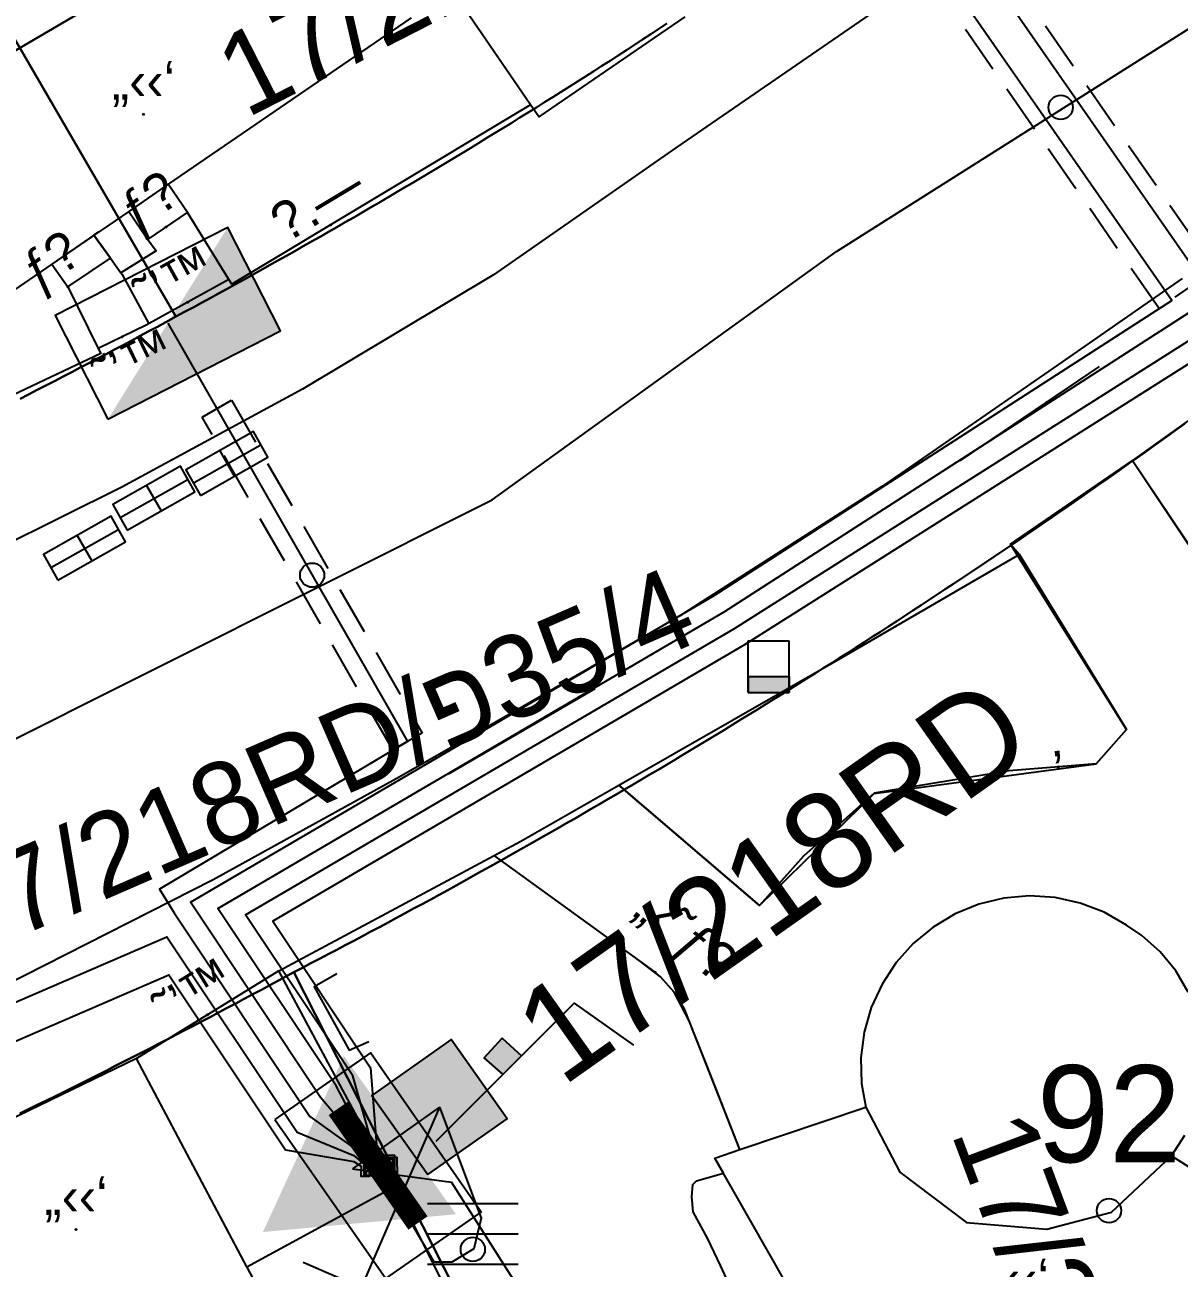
# Model space of a CAD drawing. Header units: metres. Extents: x 218299 to 220222, y 572714 to 574340.
# Drawn here: x 218919.45 to 218943.26, y 573482.52 to 573508.18 of the extents above; entities that cross this region are included whole.
import ezdxf
from ezdxf.enums import TextEntityAlignment as Align

# ---------------------------------------------------------------- set-up
doc = ezdxf.new("R2010")
doc.units = ezdxf.units.M
doc.header["$MEASUREMENT"] = 0
doc.linetypes.add('DASH15', pattern=[1.5, 1, -0.5])
for name, color, linetype in [('1602', 44, 'Continuous'), ('1603', 44, 'Continuous'), ('6011', 10, 'Continuous'), ('6091', 102, 'CABLEUNDEXIST03'), ('6151', 102, 'CABLEUNDEXIST03'), ('6201', 7, 'Continuous'), ('6241', 7, 'Continuous'), ('6261', 7, 'Continuous'), ('6370', 7, 'Continuous'), ('6512', 7, 'Continuous'), ('6522', 1, 'Continuous'), ('65231', 1, 'Continuous'), ('6561', 7, 'Continuous'), ('6701', 7, 'DASH15'), ('68154', 7, 'Continuous'), ('6911', 3, 'Continuous'), ('6916', 7, 'Continuous'), ('A_POINTS', 2, 'Continuous'), ('M2200', 253, 'Continuous'), ('M2207', 253, 'Continuous'), ('M2220', 253, 'Continuous'), ('M2401', 7, 'Continuous'), ('M2404', 7, 'Continuous'), ('M2408', 253, 'Continuous'), ('M2412', 253, 'Continuous'), ('M2420', 253, 'Continuous'), ('M2601', 253, 'Continuous'), ('M2602', 253, 'Continuous'), ('M2605', 253, 'Continuous'), ('M2612', 253, 'Continuous'), ('M4903', 253, 'Continuous'), ('M5235', 253, 'Continuous')]:
    doc.layers.add(name, color=color, linetype=linetype)
doc.styles.add('HEBTXT', font='HEBTXT')
doc.styles.add('MAVAT_HEBTXT', font='HEBTXT')
doc.linetypes.add('CABLEUNDEXIST03', pattern='A,3.5,[222,elecad.shx,S=0.01,R=0,X=0,Y=0],1.5', length=5)

# ---------------------------------------------------------------- blocks, each defined once
blk = doc.blocks.new('6261')
blk.add_lwpolyline([(-2, -1.2), (2, -1.2), (2, 1.2), (-2, 1.2)], close=True)
at = {"color": 0}
blk.add_solid([(2, 1.2), (-2, -1.2), (2, -1.2)], dxfattribs=at)
at = {"color": 0, "style": 'HEBTXT'}
blk.add_attdef('PIL_NAME', (2.689, 2.418), '', height=1.7, dxfattribs=at)
at = {"style": 'HEBTXT'}
blk.add_attdef('CAMUT_MONIM', (2.489, 0.218), '', height=1.7, dxfattribs=at)
at = {"color": 0, "style": 'HEBTXT', "flags": 1}
for tag, p in [('TYPE', (2.585, -1.773)), ('MAP_TYPE', (2.689, -3.782))]:
    blk.add_attdef(tag, p, '', height=1.7, dxfattribs=at)
blk = doc.blocks.new('6911')
at = {"layer": 'A_POINTS'}
blk.add_circle((0, 0), 0.25, dxfattribs=at)
at = {"color": 0, "style": 'HEBTXT', "flags": 1}
blk.add_attdef('CODE', (-2.918, 6.399), '', height=1.7, dxfattribs=at)
at = {"color": 0, "style": 'HEBTXT'}
for tag, p in [('PATH', (0.169, 4.708)), ('HTCH', (0.169, 2.708))]:
    blk.add_attdef(tag, text='', height=1.7, dxfattribs=at).set_placement(p, align=Align.MIDDLE_CENTER)
blk = doc.blocks.new('68154')
at = {"color": 0}
for p, q in [((0.9375, 0.9375), (-0.9375, 0.9375)), ((0.9375, 0.3125), (-0.9375, 0.3125)), ((0.9375, -0.3125), (-0.9375, -0.3125)), ((0.9375, -0.9375), (-0.9375, -0.9375))]:
    blk.add_line(p, q, dxfattribs=at)
at = {"layer": 'A_POINTS'}
blk.add_circle((0, 0), 0.25, dxfattribs=at)
blk = doc.blocks.new('6522')
at = {"color": 0}
for points in [[(0.707, 0.707), (3.55, 3.55), (4.778, 2.689)], [(2.084, 2.082), (1.693, 2.422), (2.067, 2.83), (2.465, 2.465)]]:
    blk.add_lwpolyline(points, dxfattribs=at)
blk.add_solid([(2.083, 2.083), (1.693, 2.422), (2.465, 2.465), (2.067, 2.83)], dxfattribs=at)
at = {"color": 0, "style": 'HEBTXT'}
blk.add_attdef('PLACE', (4.757, 3.899), '', height=1.7, dxfattribs=at)
blk = doc.blocks.new('6201')
at = {"color": 0}
blk.add_solid([(-2, 1), (2, 1), (0, 4.464)], dxfattribs=at)
at = {"color": 0, "style": 'HEBTXT'}
for tag, p, height in [('TRN_NAME', (2.777, 4.893), 3), ('POWER', (2.777, 1.493), 2)]:
    blk.add_attdef(tag, p, '', height=height, dxfattribs=at)
blk = doc.blocks.new('6370')
at = {"color": 0}
blk.add_lwpolyline([(-1, -1), (1, -1), (1, 1), (-1, 1)], close=True, dxfattribs=at)
for points in [[(-0.991, 1.013), (1.003, 1.013), (-0.991, -1.013)], [(-0.991, -1.013), (1.003, -1.013), (1.003, 1.013)]]:
    blk.add_solid(points, dxfattribs=at)
at = {"color": 0, "style": 'HEBTXT'}
blk.add_attdef('POLE_NUM', (2.033, 2.706), '', height=2, dxfattribs=at)
at = {"color": 0, "style": 'HEBTXT', "flags": 1}
blk.add_attdef('MAP_TYPE', (2.063, -0.224), '', height=2, dxfattribs=at)
blk = doc.blocks.new('6561')
at = {"color": 0}
blk.add_line((0, 0), (-1.62, -3.72), dxfattribs=at)
at = {"color": 0, "flags": 128}
for points in [[(-2.812, -3.202), (-0.519, -4.199)], [(-2.718, -4.061), (-1.185, -4.727)], [(-2.624, -4.919), (-1.851, -5.255)]]:
    blk.add_lwpolyline(points, dxfattribs=at)
at = {"color": 0, "style": 'HEBTXT'}
for tag, p in [('TYPE', (1.691, -1.644)), ('DESC', (1.691, -4.209))]:
    blk.add_attdef(tag, p, '', height=1.5, dxfattribs=at)
blk = doc.blocks.new('6241')
at = {"color": 0}
blk.add_lwpolyline([(-2, -1.2), (2, -1.2), (2, 1.2), (-2, 1.2)], close=True, dxfattribs=at)
blk.add_lwpolyline([(-2, -1.2), (2, -1.2), (2, 1.2), (-2, 1.2)], close=True, dxfattribs=at)
at = {"color": 0, "const_width": 0.48}
blk.add_lwpolyline([(-1.44, 0), (1.44, 0)], dxfattribs=at)
blk.add_lwpolyline([(-1.44, 0), (1.44, 0)], dxfattribs=at)
at = {"color": 0, "style": 'HEBTXT'}
blk.add_attdef('PIL_NAME', (2.42, 1.776), '', height=1.7, dxfattribs=at)
at = {"color": 0, "style": 'HEBTXT', "flags": 1}
for tag, p in [('TYPE', (2.43, -0.61)), ('MAP_TYPE', (2.423, -2.677))]:
    blk.add_attdef(tag, p, '', height=1.7, dxfattribs=at)
blk = doc.blocks.new('6916')
at = {"layer": 'A_POINTS'}
blk.add_circle((0, 0), 0.25, dxfattribs=at)
at = {"color": 0, "style": 'HEBTXT'}
for tag, p in [('HTCH', (0.006, 3.527)), ('PIPE', (0.049, 1.33))]:
    blk.add_attdef(tag, text='', height=1.7, dxfattribs=at).set_placement(p, align=Align.MIDDLE_CENTER)
blk = doc.blocks.new('1603')
at = {"layer": 'A_POINTS'}
blk.add_circle((0, 0), 0.25, dxfattribs=at)
at = {"color": 0, "style": 'HEBTXT'}
blk.add_attdef('PARCEL_NUM', text='', height=2, dxfattribs=at).set_placement((0, 1), align=Align.CENTER)
at = {"color": 0, "style": 'HEBTXT', "flags": 1}
blk.add_attdef('LOT_NUM', text='', height=2, dxfattribs=at).set_placement((0, -2.5), align=Align.CENTER)
blk = doc.blocks.new('M2408')
blk.add_circle((0, 0), 0.025)
at = {"style": 'MAVAT_HEBTXT'}
blk.add_attdef('NAME', text='', height=0.8, dxfattribs=at).set_placement((0, 1.592), align=Align.MIDDLE)
blk = doc.blocks.new('M2601')
blk.add_circle((0, 0), 0.025)
at = {"style": 'MAVAT_HEBTXT'}
blk.add_attdef('NAME', text='', height=0.8, dxfattribs=at).set_placement((0, 1.592), align=Align.MIDDLE)
blk = doc.blocks.new('M2605')
blk.add_circle((0, 0), 0.025)
at = {"style": 'MAVAT_HEBTXT'}
blk.add_attdef('NAME', text='', height=0.8, dxfattribs=at).set_placement((0, 1.592), align=Align.MIDDLE)
blk = doc.blocks.new('M2612')
blk.add_circle((0, 0), 0.025)
at = {"style": 'MAVAT_HEBTXT'}
blk.add_attdef('NAME', text='', height=0.8, dxfattribs=at).set_placement((0, 1.592), align=Align.MIDDLE)
blk = doc.blocks.new('M2207')
blk.add_circle((0, 0), 0.025)
at = {"style": 'MAVAT_HEBTXT'}
blk.add_attdef('NAME', text='', height=0.8, dxfattribs=at).set_placement((0, 1.592), align=Align.MIDDLE)
blk = doc.blocks.new('M2412')
blk.add_circle((0, 0), 0.025)
at = {"style": 'MAVAT_HEBTXT'}
blk.add_attdef('NAME', text='', height=0.8, dxfattribs=at).set_placement((0, 1.592), align=Align.MIDDLE)
blk = doc.blocks.new('M4903')
blk.add_lwpolyline([(-1.602, -0.586), (1.602, -0.586), (1.602, 0.625), (-1.602, 0.625)], close=True)
for points in [[(0, 0.625), (0, -0.586)], [(-1.57, 0), (1.57, 0)]]:
    blk.add_lwpolyline(points)
at = {"style": 'MAVAT_HEBTXT', "flags": 1}
for tag, p in [('MARK', (0, 1.875)), ('IL', (0, -6.973))]:
    blk.add_attdef(tag, text='', height=0.8, dxfattribs=at).set_placement(p, align=Align.MIDDLE)
at = {"style": 'MAVAT_HEBTXT'}
for tag, p in [('HEIGHT', (0, -1.837)), ('NAME', (0, -4.405))]:
    blk.add_attdef(tag, text='', height=0.8, dxfattribs=at).set_placement(p, align=Align.MIDDLE)
blk = doc.blocks.new('*U89')
at = {"linetype": 'Continuous'}
for p, q in [((-0.845, 0), (-0.845, -0.663)), ((0.845, 0), (0.845, -0.663))]:
    blk.add_line(p, q, dxfattribs=at)
blk.add_solid([(-0.845, 0), (-0.845, -0.663), (0.845, -0.663)], dxfattribs=at)
at = {"linetype": 'Continuous', "extrusion": (0, 0, -1)}
blk.add_solid([(0.845, 0), (-0.845, 0), (-0.845, -0.663)], dxfattribs=at)
blk = doc.blocks.new('M5235')
for points in [[(-0.845, 1.471), (0.845, 1.471)], [(-0.845, -0.663), (-0.845, 1.471)], [(0.845, -0.663), (0.845, 1.471)], [(-0.845, 0), (0.845, 0)], [(-0.845, -0.663), (0.845, -0.663)]]:
    blk.add_lwpolyline(points)
at = {"linetype": 'Continuous'}
blk.add_blockref('*U89', (0, 0), dxfattribs=at)
at = {"style": 'MAVAT_HEBTXT', "flags": 1}
for tag, p in [('MARK', (0, 2.721)), ('HEIGHT', (0, -1.915)), ('NAME', (0, -4.483))]:
    blk.add_attdef(tag, text='', height=0.8, dxfattribs=at).set_placement(p, align=Align.MIDDLE)
blk = doc.blocks.new('111')
at = {"layer": 'M2200'}
blk.add_polyline3d([(218921.503, 573508.973, 575.88), (218916.896, 573506.27, 575.88), (218916.896, 573506.27, 575.88), (218917.118, 573505.891, 575.88), (218917.118, 573505.891, 575.88), (218915.269, 573504.807, 575.88), (218915.269, 573504.807, 575.88), (218915.001, 573505.263, 575.88), (218915.001, 573505.263, 575.88), (218913.06, 573504.124, 575.88), (218913.06, 573504.124, 575.88), (218909.887, 573509.535, 577.8)], dxfattribs=at)
at = {"layer": 'M2207'}
for points in [[(218933.068, 573508.347, 574.5), (218930.057, 573506.283, 574.5), (218929.887, 573506.531, 574.556), (218927.873, 573509.469, 575.22)], [(218927.42, 573508.325, 575.94), (218922.41, 573504.89, 575.82), (218921.595, 573504.331, 575.8), (218921.595, 573504.331, 575.8), (218921.595, 573504.331, 575.8), (218921.034, 573503.947, 575.787), (218920.969, 573503.902, 575.785), (218920.877, 573503.839, 575.783), (218920.838, 573503.812, 575.782), (218920.011, 573503.245, 575.762), (218917.391, 573501.449, 575.7), (218917.137, 573501.82, 575.7), (218915.438, 573500.655, 575.7), (218913.06, 573504.124, 575.7), (218915.001, 573505.263, 575.7), (218915.269, 573504.807, 575.7), (218917.118, 573505.891, 575.7), (218916.896, 573506.27, 575.7), (218921.503, 573508.973, 575.7)]]:
    blk.add_polyline3d(points, dxfattribs=at)
for points in [[(218921.754, 573486.846, 574.98), (218916.854, 573484.477, 574.98), (218917.006, 573484.162, 574.99), (218919.145, 573479.737, 575.13), (218920.842, 573480.47, 575.13), (218920.694, 573480.811, 575.13), (218922.905, 573481.767, 575.13), (218923.055, 573481.42, 575.13), (218924.339, 573481.975, 575.13), (218924.039, 573482.542, 575.113), (218924.033, 573482.552, 575.112), (218921.754, 573486.846, 574.98)], [(218945.979, 573483.02, 574.86), (218943.831, 573480.956, 574.62), (218940.724, 573479.985, 574.62), (218937.59, 573480.432, 574.62), (218935.148, 573482.236, 574.62), (218933.687, 573484.794, 574.62), (218934.204, 573484.968, 574.62), (218936.8, 573485.842, 574.62), (218936.8, 573485.842, 574.62), (218937.503, 573484.502, 574.62), (218938.882, 573483.464, 574.62), (218940.537, 573483.33, 574.62), (218941.867, 573483.68, 574.62), (218943.105, 573484.842, 574.62), (218943.105, 573484.842, 574.62), (218945.979, 573483.02, 574.86), (218945.979, 573483.02, 574.86)]]:
    blk.add_polyline3d(points, close=True, dxfattribs=at)
at = {"layer": 'M2220', "lineweight": -3}
blk.add_lwpolyline([(218934.149, 573481.834), (218933.801, 573482.575), (218933.543, 573483.13), (218933.238, 573483.688), (218933.209, 573483.993), (218933.236, 573484.252), (218933.311, 573484.327), (218933.865, 573484.481), (218933.687, 573484.794), (218934.204, 573484.968), (218933.629, 573486.427), (218933.157, 573487.629), (218932.85, 573488.219), (218932.569, 573488.534), (218932.129, 573488.872), (218929.134, 573491.036), (218929.688, 573491.334), (218931.705, 573492.488), (218934.609, 573490.008), (218936.973, 573492.321), (218941.557, 573492.928), (218942.176, 573493.639), (218939.786, 573497.463), (218942.306, 573499.193), (218953.103, 573483.12)], dxfattribs=at)
at = {"layer": 'M2401'}
for points in [[(218976.885, 573554.579, 574.774), (218974.813, 573550.541, 574.534), (218971.847, 573545.473, 574.174), (218968.485, 573540.388, 573.694), (218964.916, 573535.785, 573.454), (218960.763, 573530.509, 573.214), (218958.568, 573527.946, 573.094), (218956.088, 573525.141, 572.97), (218953.465, 573522.469, 572.854), (218948.711, 573518.143, 572.614), (218941.755, 573512.186, 572.014), (218937.423, 573508.771, 571.887), (218932.879, 573505.643, 571.894), (218929.118, 573503.02, 572.015), (218925.182, 573500.663, 572.014), (218921.455, 573498.64, 571.896), (218917.656, 573496.752, 571.894), (218913.783, 573494.992, 571.892), (218909.922, 573493.212, 572.014), (218905.807, 573491.54, 572.132), (218901.607, 573490.089, 572.134)], [(218943.33, 573502.944, 572.252), (218940.758, 573501.158, 572.254), (218937.143, 573498.663, 572.254), (218932.977, 573495.994, 572.254), (218929.575, 573494.022, 572.254), (218927.116, 573492.621, 572.254), (218923.337, 573490.538, 572.134), (218918.995, 573488.326, 572.134), (218917.151, 573487.548, 572.134), (218916.638, 573488.417, 572.134), (218916.007, 573488.814, 572.134), (218915.194, 573488.461, 572.134), (218914.414, 573487.562, 572.134), (218914.881, 573486.552, 572.134), (218910.56, 573484.728, 572.254), (218905.814, 573482.818, 572.374), (218903.375, 573481.917, 572.374)]]:
    blk.add_polyline3d(points, dxfattribs=at)
at = {"layer": 'M2404'}
for points in [[(218976.885, 573554.579, 574.774), (218974.813, 573550.541, 574.534), (218971.847, 573545.473, 574.174), (218968.485, 573540.388, 573.694), (218964.916, 573535.785, 573.454), (218960.763, 573530.509, 573.214), (218958.568, 573527.946, 573.094), (218956.088, 573525.141, 572.97), (218953.465, 573522.469, 572.854), (218948.711, 573518.143, 572.614), (218941.755, 573512.186, 572.014), (218937.423, 573508.771, 571.887), (218932.879, 573505.643, 571.894), (218929.118, 573503.02, 572.015), (218925.182, 573500.663, 572.014), (218921.455, 573498.64, 571.896), (218917.656, 573496.752, 571.894), (218913.783, 573494.992, 571.892), (218909.922, 573493.212, 572.014), (218905.807, 573491.54, 572.132), (218901.607, 573490.089, 572.134)], [(218943.33, 573502.944, 572.252), (218940.758, 573501.158, 572.254), (218937.143, 573498.663, 572.254), (218932.977, 573495.994, 572.254), (218929.575, 573494.022, 572.254), (218927.116, 573492.621, 572.254), (218923.337, 573490.538, 572.134), (218918.995, 573488.326, 572.134), (218917.151, 573487.548, 572.134), (218916.638, 573488.417, 572.134), (218916.007, 573488.814, 572.134), (218915.194, 573488.461, 572.134), (218914.414, 573487.562, 572.134), (218914.881, 573486.552, 572.134), (218910.56, 573484.728, 572.254), (218905.814, 573482.818, 572.374), (218903.375, 573481.917, 572.374)]]:
    blk.add_polyline3d(points, dxfattribs=at)
at = {"layer": 'M2408'}
for points in [[(218947.751, 573503.084, 572.385), (218942.306, 573499.193, 572.385), (218945.769, 573493.993, 572.205), (218951.455, 573485.659, 572.205)], [(218942.306, 573499.193, 572.384), (218939.786, 573497.463, 572.325), (218939.963, 573497.26, 572.325)], [(218924.695, 573488.658, 572.205), (218929.134, 573491.036, 572.205), (218929.688, 573491.334, 572.205), (218931.705, 573492.488, 572.259), (218936.322, 573495.131, 572.385), (218938.945, 573496.657, 572.385)], [(218934.609, 573490.008, 572.205), (218931.705, 573492.488, 572.259)], [(218934.204, 573484.968, 572.205), (218933.067, 573487.857, 572.205), (218932.85, 573488.219, 572.205), (218932.569, 573488.534, 572.205), (218932.374, 573488.695, 572.205), (218929.134, 573491.036, 572.205)], [(218943.105, 573484.842, 572.145), (218943.38, 573485.27, 572.13)], [(218943.45, 573488.216, 572.186), (218943.196, 573488.656, 572.217), (218942.876, 573489.051, 572.253), (218942.498, 573489.39, 572.293), (218942.182, 573489.604, 572.325), (218941.721, 573489.866, 572.325), (218941.226, 573490.056, 572.325), (218940.708, 573490.169, 572.325), (218940.179, 573490.203, 572.325), (218939.65, 573490.157, 572.325), (218939.135, 573490.033, 572.325), (218938.644, 573489.832, 572.325), (218938.189, 573489.56, 572.325), (218937.78, 573489.223, 572.325), (218937.426, 573488.828, 572.325), (218937.136, 573488.384, 572.325), (218936.915, 573487.902, 572.325), (218936.77, 573487.392, 572.325), (218936.702, 573486.866, 572.325), (218936.715, 573486.336, 572.325), (218936.8, 573485.842, 572.325)]]:
    blk.add_polyline3d(points, dxfattribs=at)
at = {"layer": 'M2412'}
for points in [[(218922.41, 573504.89, 573.015), (218921.595, 573504.331, 573.015), (218921.993, 573503.75, 572.115), (218921.993, 573503.75, 572.115), (218921.993, 573503.75, 572.115), (218922.808, 573504.309, 572.115), (218922.808, 573504.309, 572.115), (218922.41, 573504.89, 573.015), (218922.41, 573504.89, 573.015)], [(218920.877, 573503.839, 572.835), (218920.011, 573503.245, 572.835), (218920.011, 573503.245, 572.835), (218920.336, 573502.771, 572.205), (218920.336, 573502.771, 572.205), (218921.217, 573503.366, 572.205)]]:
    blk.add_polyline3d(points, close=True, dxfattribs=at)
at = {"layer": 'M2420', "linetype": 'Continuous', "lineweight": -3}
blk.add_lwpolyline([(218784.91, 573498.19), (218799.09, 573491.38), (218833, 573481.62), (218860.8, 573479.62), (218884.2, 573481.19), (218908, 573487.81), (218929.09, 573498.38), (218936.2, 573503.5), (218951.5, 573513.19), (218966.91, 573529), (218976.7, 573544.88), (218985.627, 573563.641), (218988, 573565.81), (218995.09, 573587.88), (218998.81, 573618.93), (218992.8, 573643.88), (218991.2, 573657.81), (218964.91, 573706.38)], dxfattribs=at)
at = {"layer": 'M2601'}
for points in [[(218938.751, 573499.18, 573.255), (218941.622, 573501.129, 573.255)], [(218938.945, 573496.657, 572.955), (218938.945, 573496.657, 572.955), (218939.929, 573497.227, 572.955), (218939.963, 573497.26, 572.955), (218939.963, 573497.26, 572.955), (218942.176, 573493.639, 572.955), (218941.557, 573492.928, 572.955), (218939.759, 573492.783, 572.955), (218936.973, 573492.322, 572.88), (218935.514, 573491.023, 572.805), (218934.609, 573490.008, 572.805), (218934.609, 573490.008, 572.805)], [(218931.211, 573494.477, 573.405), (218928.187, 573492.715, 573.405)], [(218927.078, 573484.206, 574.005), (218924.695, 573488.658, 574.305), (218924.695, 573488.658, 574.305)]]:
    blk.add_polyline3d(points, dxfattribs=at)
at = {"layer": 'M2602'}
for points in [[(218921.595, 573504.331, 573.195), (218921.993, 573503.75, 573.105), (218922.159, 573503.514, 573.105), (218921.434, 573503.064, 573.15)], [(218920.877, 573503.839, 573.15), (218921.217, 573503.366, 573.15), (218921.434, 573503.064, 573.15), (218921.444, 573503.049, 573.15), (218921.457, 573503.027, 573.15), (218922.012, 573502.014, 573.15)], [(218925.888, 573488.594, 573.855), (218925.42, 573488.331, 573.855), (218926.142, 573487.019, 573.855), (218926.546, 573487.201, 573.855)]]:
    blk.add_polyline3d(points, dxfattribs=at)
at = {"layer": 'M2605'}
for points in [[(218929.887, 573506.531, 572.97), (218923.723, 573502.829, 572.97), (218923.723, 573502.829, 572.97), (218923.662, 573502.927, 572.97), (218922.808, 573504.309, 572.97), (218922.41, 573504.89, 572.97)], [(218920.011, 573503.245, 572.97), (218920.336, 573502.771, 572.97), (218920.966, 573501.501, 572.97), (218921.017, 573501.398, 572.97), (218914.435, 573498.279, 572.97)], [(218924.033, 573482.552, 572.88), (218927.078, 573484.206, 572.88), (218927.078, 573484.206, 572.88), (218927.122, 573484.118, 572.88), (218927.166, 573484.029, 572.88), (218929.362, 573479.632, 572.88), (218932.764, 573472.724, 572.73), (218936.311, 573466.268, 572.58), (218936.311, 573466.268, 572.58), (218931.583, 573463.928, 572.483), (218928.97, 573462.634, 572.43)]]:
    blk.add_polyline3d(points, dxfattribs=at)
at = {"layer": 'M2612'}
for points in [[(218923.662, 573502.927, 573.51), (218921.956, 573501.983, 573.51)], [(218921.956, 573501.983, 573.51), (218920.966, 573501.501, 573.51)], [(218924.695, 573488.658, 574.455), (218924.695, 573488.658, 574.455), (218921.754, 573486.846, 574.455)]]:
    blk.add_polyline3d(points, dxfattribs=at)
at = {"layer": 'M2207'}
ref = blk.add_blockref('M2207', (218921.9, 573506.335), dxfattribs=dict(at, xscale=0.5, yscale=0.5, zscale=0.5))
ref.add_attrib('NAME', '„‹‹‘', dxfattribs={"layer": '0', "height": 0.8, "style": 'MAVAT_HEBTXT'}).set_placement((218921.9, 573506.96), align=Align.MIDDLE)
ref = blk.add_blockref('M2207', (218920.508, 573483.319), dxfattribs=dict(at, xscale=0.5, yscale=0.5, zscale=0.5))
ref.add_attrib('NAME', '„‹‹‘', dxfattribs={"layer": '0', "height": 0.8, "style": 'MAVAT_HEBTXT'}).set_placement((218920.508, 573483.944), align=Align.MIDDLE)
ref = blk.add_blockref('M2207', (218939.927, 573481.618), dxfattribs=dict(at, xscale=0.5, yscale=0.5, zscale=0.5))
ref.add_attrib('NAME', '„‹‹‘', dxfattribs={"layer": '0', "height": 0.8, "style": 'MAVAT_HEBTXT'}).set_placement((218939.927, 573482.243), align=Align.MIDDLE)
at = {"layer": 'M2408'}
ref = blk.add_blockref('M2408', (218932.452, 573488.63), dxfattribs=dict(at, xscale=0.5, yscale=0.5, zscale=0.5))
ref.add_attrib('NAME', '„‹˜ƒ\x8e', dxfattribs={"layer": '0', "height": 0.8, "rotation": 320.4256, "style": 'MAVAT_HEBTXT'}).set_placement((218933.026, 573489.324), align=Align.MIDDLE)
at = {"layer": 'M2412'}
ref = blk.add_blockref('M2412', (218922.369, 573504.008), dxfattribs=dict(at, xscale=0.5, yscale=0.5, zscale=0.5))
ref.add_attrib('NAME', 'ƒ\x8e', dxfattribs={"layer": '0', "height": 0.8, "rotation": 34.4327, "style": 'MAVAT_HEBTXT'}).set_placement((218922.058, 573504.462), align=Align.MIDDLE)
ref = blk.add_blockref('M2412', (218920.343, 573502.776), dxfattribs=dict(at, xscale=0.5, yscale=0.5, zscale=0.5))
ref.add_attrib('NAME', 'ƒ\x8e', dxfattribs={"layer": '0', "height": 0.8, "rotation": 34.0136, "style": 'MAVAT_HEBTXT'}).set_placement((218920.035, 573503.232), align=Align.MIDDLE)
at = {"layer": 'M2601'}
ref = blk.add_blockref('M2601', (218940.773, 573492.865), dxfattribs=dict(at, xscale=0.5, yscale=0.5, zscale=0.5))
ref.add_attrib('NAME', '‚', dxfattribs={"layer": '0', "height": 0.8, "rotation": 4.5977, "style": 'MAVAT_HEBTXT'}).set_placement((218940.729, 573493.413), align=Align.MIDDLE)
at = {"layer": 'M2605'}
ref = blk.add_blockref('M2605', (218925.757, 573504.051), dxfattribs=dict(at, xscale=0.5, yscale=0.5, zscale=0.5))
ref.add_attrib('NAME', '\x9a.—', dxfattribs={"layer": '0', "height": 0.8, "rotation": 30.9894, "style": 'MAVAT_HEBTXT'}).set_placement((218925.474, 573504.522), align=Align.MIDDLE)
at = {"layer": 'M2612'}
ref = blk.add_blockref('M2612', (218922.809, 573502.455), dxfattribs=dict(at, xscale=0.5, yscale=0.5, zscale=0.5))
ref.add_attrib('NAME', '˜’™', dxfattribs={"layer": '0', "height": 0.8, "rotation": 28.9743, "style": 'MAVAT_HEBTXT'}).set_placement((218922.542, 573502.936), align=Align.MIDDLE)
ref = blk.add_blockref('M2612', (218921.461, 573501.742), dxfattribs=dict(at, xscale=0.5, yscale=0.5, zscale=0.5))
ref.add_attrib('NAME', '˜’™', dxfattribs={"layer": '0', "height": 0.8, "rotation": 25.9337, "style": 'MAVAT_HEBTXT'}).set_placement((218921.701, 573501.247), align=Align.MIDDLE)
ref = blk.add_blockref('M2612', (218923.225, 573487.752), dxfattribs=dict(at, xscale=0.5, yscale=0.5, zscale=0.5))
ref.add_attrib('NAME', '˜’™', dxfattribs={"layer": '0', "height": 0.8, "rotation": 31.629, "style": 'MAVAT_HEBTXT'}).set_placement((218922.936, 573488.22), align=Align.MIDDLE)
at = {"layer": 'M4903', "xscale": 0.5, "yscale": 0.5, "zscale": 0.5}
for p, rotation in [((218923.626, 573499.12, 571.845), 29.49667335782277), ((218922.118, 573498.405, 571.845), 29.49667335782277), ((218920.689, 573497.373, 571.845), 29.4745665658724)]:
    blk.add_blockref('M4903', p, dxfattribs=dict(at, rotation=rotation))
at = {"layer": 'M5235', "xscale": 0.5, "yscale": 0.5, "zscale": 0.5}
blk.add_blockref('M5235', (218934.799, 573494.731, 572.295), dxfattribs=at)

msp = doc.modelspace()

# ---------------------------------------------------------------- linework, layer by layer
at = {"layer": '1602'}
for points in [[(218932.6993, 573508.2053), (218932.5322, 573508.0954), (218932.3649, 573507.9858), (218932.1975, 573507.8764), (218932.0299, 573507.7673), (218931.8621, 573507.6584), (218931.6942, 573507.5498), (218931.5261, 573507.4414), (218931.3578, 573507.3333), (218931.1894, 573507.2254), (218931.0208, 573507.1178), (218930.8521, 573507.0104), (218930.6832, 573506.9033), (218930.5141, 573506.7965), (218930.3449, 573506.6899), (218930.1755, 573506.5835), (218930.006, 573506.4775), (218929.8363, 573506.3716), (218929.6664, 573506.266), (218929.4964, 573506.1607), (218929.3262, 573506.0557), (218929.1559, 573505.9508), (218928.9854, 573505.8463), (218928.8147, 573505.742), (218928.6439, 573505.6379), (218928.473, 573505.5342), (218928.3018, 573505.4306), (218928.1306, 573505.3274), (218927.9591, 573505.2243), (218927.7876, 573505.1216), (218927.6158, 573505.0191), (218927.4439, 573504.9169), (218927.2719, 573504.8149), (218927.0997, 573504.7132), (218926.9273, 573504.6117), (218926.7548, 573504.5105), (218926.5822, 573504.4095), (218926.4094, 573504.3089), (218926.2364, 573504.2084), (218926.0633, 573504.1083), (218925.89, 573504.0084), (218925.7166, 573503.9087), (218925.543, 573503.8094), (218925.3693, 573503.7102), (218925.1955, 573503.6114), (218925.0215, 573503.5128), (218924.8473, 573503.4144), (218924.673, 573503.3164), (218924.4986, 573503.2186), (218924.324, 573503.121), (218924.1492, 573503.0237), (218923.9743, 573502.9267), (218923.7993, 573502.8299), (218923.6241, 573502.7334), (218923.4488, 573502.6372), (218923.2733, 573502.5412), (218923.0977, 573502.4455), (218922.9219, 573502.3501), (218922.746, 573502.2549), (218922.57, 573502.16), (218919.18, 573508)], [(218919.18, 573508), (218922.57, 573502.16), (218922.3623, 573502.0471), (218922.1865, 573501.9519), (218922.0104, 573501.857), (218921.8343, 573501.7623), (218921.6579, 573501.6679), (218921.4815, 573501.5738), (218921.3049, 573501.4799), (218921.1282, 573501.3863), (218920.9513, 573501.2929), (218920.7743, 573501.1998), (218920.5971, 573501.107), (218920.4198, 573501.0144), (218920.2424, 573500.9222), (218920.0648, 573500.8301), (218919.8871, 573500.7384), (218919.7092, 573500.6469), (218919.5313, 573500.5557), (218919.3531, 573500.4647)], [(218919.3531, 573500.4647), (218919.5313, 573500.5557), (218919.7092, 573500.6469), (218919.8871, 573500.7384), (218920.0648, 573500.8301), (218920.2424, 573500.9222), (218920.4198, 573501.0144), (218920.5971, 573501.107), (218920.7743, 573501.1998), (218920.9513, 573501.2929), (218921.1282, 573501.3863), (218921.3049, 573501.4799), (218921.4815, 573501.5738), (218921.6579, 573501.6679), (218921.8343, 573501.7623), (218922.0104, 573501.857), (218922.1865, 573501.9519), (218922.3623, 573502.0471), (218922.57, 573502.16), (218922.746, 573502.2549), (218922.9219, 573502.3501), (218923.0977, 573502.4455), (218923.2733, 573502.5412), (218923.4488, 573502.6372), (218923.6241, 573502.7334), (218923.7993, 573502.8299), (218923.9743, 573502.9267), (218924.1492, 573503.0237), (218924.324, 573503.121), (218924.4986, 573503.2186), (218924.673, 573503.3164), (218924.8473, 573503.4144), (218925.0215, 573503.5128), (218925.1955, 573503.6114), (218925.3693, 573503.7102), (218925.543, 573503.8094), (218925.7166, 573503.9087), (218925.89, 573504.0084), (218926.0633, 573504.1083), (218926.2364, 573504.2084), (218926.4094, 573504.3089), (218926.5822, 573504.4095), (218926.7548, 573504.5105), (218926.9273, 573504.6117), (218927.0997, 573504.7132), (218927.2719, 573504.8149), (218927.4439, 573504.9169), (218927.6158, 573505.0191), (218927.7876, 573505.1216), (218927.9591, 573505.2243), (218928.1306, 573505.3274), (218928.3018, 573505.4306), (218928.473, 573505.5342), (218928.6439, 573505.6379), (218928.8147, 573505.742), (218928.9854, 573505.8463), (218929.1559, 573505.9508), (218929.3262, 573506.0557), (218929.4964, 573506.1607), (218929.6664, 573506.266), (218929.8363, 573506.3716), (218930.006, 573506.4775), (218930.1755, 573506.5835), (218930.3449, 573506.6899), (218930.5141, 573506.7965), (218930.6832, 573506.9033), (218930.8521, 573507.0104), (218931.0208, 573507.1178), (218931.1894, 573507.2254), (218931.3578, 573507.3333), (218931.5261, 573507.4414), (218931.6942, 573507.5498), (218931.8621, 573507.6584), (218932.0299, 573507.7673), (218932.1975, 573507.8764), (218932.3649, 573507.9858), (218932.5322, 573508.0954), (218932.6993, 573508.2053)], [(218943.3746, 573499.9474), (218943.2125, 573499.8303), (218943.0502, 573499.7135), (218942.8877, 573499.5968), (218942.725, 573499.4804), (218942.5623, 573499.3642), (218942.3993, 573499.2483), (218942.2362, 573499.1325), (218942.0729, 573499.017), (218941.9095, 573498.9017), (218941.7459, 573498.7867), (218941.5822, 573498.6718), (218941.4183, 573498.5572), (218941.2542, 573498.4428), (218941.09, 573498.3287), (218940.9256, 573498.2147), (218940.7611, 573498.101), (218940.5964, 573497.9875), (218940.4316, 573497.8742), (218940.2666, 573497.7612), (218940.1015, 573497.6484), (218939.9362, 573497.5358), (218939.7707, 573497.4234), (218939.6051, 573497.3113), (218939.4393, 573497.1994), (218939.2734, 573497.0877), (218939.1074, 573496.9763), (218938.9411, 573496.865), (218938.7748, 573496.754), (218938.6082, 573496.6433), (218938.4416, 573496.5327), (218938.2747, 573496.4224), (218938.1078, 573496.3123), (218937.9406, 573496.2025), (218937.7734, 573496.0928), (218937.6059, 573495.9834), (218937.4383, 573495.8743), (218937.2706, 573495.7653), (218937.1027, 573495.6566), (218936.9347, 573495.5482), (218936.7665, 573495.4399), (218936.5982, 573495.3319), (218936.4297, 573495.2241), (218936.2611, 573495.1165), (218936.0924, 573495.0092), (218935.9235, 573494.9021), (218935.7544, 573494.7953), (218935.5852, 573494.6886), (218935.4158, 573494.5822), (218935.2463, 573494.4761), (218935.0767, 573494.3701), (218934.9069, 573494.2644), (218934.737, 573494.159), (218934.5669, 573494.0537), (218934.3967, 573493.9487), (218934.2263, 573493.844), (218934.0558, 573493.7394), (218933.8852, 573493.6351), (218933.7144, 573493.5311), (218933.5435, 573493.4272), (218933.3724, 573493.3236), (218933.2012, 573493.2203), (218933.0298, 573493.1171), (218932.8583, 573493.0142), (218932.6867, 573492.9116), (218932.5149, 573492.8091), (218932.343, 573492.7069), (218932.1709, 573492.605), (218931.9987, 573492.5033), (218931.8264, 573492.4018), (218931.6539, 573492.3005), (218931.4813, 573492.1995), (218931.3085, 573492.0988), (218931.1356, 573491.9982), (218930.9626, 573491.8979), (218930.7894, 573491.7979), (218930.6161, 573491.698), (218930.4427, 573491.5984), (218930.2691, 573491.4991), (218930.0954, 573491.4), (218929.9215, 573491.3011), (218929.7475, 573491.2025), (218929.5734, 573491.1041), (218929.3992, 573491.0059), (218929.2248, 573490.908), (218929.0502, 573490.8103), (218928.8756, 573490.7129), (218928.7008, 573490.6157), (218928.5259, 573490.5187), (218928.3508, 573490.422), (218928.1756, 573490.3255), (218928.0003, 573490.2292), (218927.8249, 573490.1332), (218927.6493, 573490.0375), (218927.4736, 573489.942), (218927.2977, 573489.8467), (218927.1217, 573489.7516), (218926.9456, 573489.6568), (218926.7694, 573489.5623), (218926.593, 573489.468), (218926.4166, 573489.3739), (218926.2399, 573489.28), (218926.0632, 573489.1865), (218925.8863, 573489.0931), (218925.7093, 573489), (218925.5322, 573488.9071), (218925.3549, 573488.8145), (218925.1775, 573488.7221), (218925, 573488.63), (218924.6847, 573488.459), (218924.5087, 573488.364), (218924.3326, 573488.2692), (218924.1564, 573488.1746), (218923.98, 573488.0803), (218923.8035, 573487.9863), (218923.6269, 573487.8924), (218923.4501, 573487.7989), (218923.2732, 573487.7055), (218923.0962, 573487.6124), (218922.9191, 573487.5196), (218922.7418, 573487.427), (218922.5644, 573487.3346), (218922.3869, 573487.2425), (218922.2092, 573487.1506), (218922.0315, 573487.059), (218921.8536, 573486.9676), (218921.6756, 573486.8764), (218921.4974, 573486.7855), (218921.3191, 573486.6949), (218921.1407, 573486.6045), (218920.9622, 573486.5143), (218920.7836, 573486.4244), (218920.6048, 573486.3347), (218920.4259, 573486.2453), (218920.2469, 573486.1561), (218920.0678, 573486.0671), (218919.8885, 573485.9784), (218919.7091, 573485.89), (218919.5296, 573485.8018), (218919.35, 573485.7138)], [(218936.27, 573466.43), (218925, 573488.63), (218925.1775, 573488.7221), (218925.3549, 573488.8145), (218925.5322, 573488.9071), (218925.7093, 573489), (218925.8863, 573489.0931), (218926.0632, 573489.1865), (218926.2399, 573489.28), (218926.4166, 573489.3739), (218926.593, 573489.468), (218926.7694, 573489.5623), (218926.9456, 573489.6568), (218927.1217, 573489.7516), (218927.2977, 573489.8467), (218927.4736, 573489.942), (218927.6493, 573490.0375), (218927.8249, 573490.1332), (218928.0003, 573490.2292), (218928.1756, 573490.3255), (218928.3508, 573490.422), (218928.5259, 573490.5187), (218928.7008, 573490.6157), (218928.8756, 573490.7129), (218929.0502, 573490.8103), (218929.2248, 573490.908), (218929.3992, 573491.0059), (218929.5734, 573491.1041), (218929.7475, 573491.2025), (218929.9215, 573491.3011), (218930.0954, 573491.4), (218930.2691, 573491.4991), (218930.4427, 573491.5984), (218930.6161, 573491.698), (218930.7894, 573491.7979), (218930.9626, 573491.8979), (218931.1356, 573491.9982), (218931.3085, 573492.0988), (218931.4813, 573492.1995), (218931.6539, 573492.3005), (218931.8264, 573492.4018), (218931.9987, 573492.5033), (218932.1709, 573492.605), (218932.343, 573492.7069), (218932.5149, 573492.8091), (218932.6867, 573492.9116), (218932.8583, 573493.0142), (218933.0298, 573493.1171), (218933.2012, 573493.2203), (218933.3724, 573493.3236), (218933.5435, 573493.4272), (218933.7144, 573493.5311), (218933.8852, 573493.6351), (218934.0558, 573493.7394), (218934.2263, 573493.844), (218934.3967, 573493.9487), (218934.5669, 573494.0537), (218934.737, 573494.159), (218934.9069, 573494.2644), (218935.0767, 573494.3701), (218935.2463, 573494.4761), (218935.4158, 573494.5822), (218935.5852, 573494.6886), (218935.7544, 573494.7953), (218935.9235, 573494.9021), (218936.0924, 573495.0092), (218936.2611, 573495.1165), (218936.4297, 573495.2241), (218936.5982, 573495.3319), (218936.7665, 573495.4399), (218936.9347, 573495.5482), (218937.1027, 573495.6566), (218937.2706, 573495.7653), (218937.4383, 573495.8743), (218937.6059, 573495.9834), (218937.7734, 573496.0928), (218937.9406, 573496.2025), (218938.1078, 573496.3123), (218938.2747, 573496.4224), (218938.4416, 573496.5327), (218938.6082, 573496.6433), (218938.7748, 573496.754), (218938.9411, 573496.865), (218939.1074, 573496.9763), (218939.2734, 573497.0877), (218939.4393, 573497.1994), (218939.6051, 573497.3113), (218939.7707, 573497.4234), (218939.9362, 573497.5358), (218940.1015, 573497.6484), (218940.2666, 573497.7612), (218940.4316, 573497.8742), (218940.5964, 573497.9875), (218940.7611, 573498.101), (218940.9256, 573498.2147), (218941.09, 573498.3287), (218941.2542, 573498.4428), (218941.4183, 573498.5572), (218941.5822, 573498.6718), (218941.7459, 573498.7867), (218941.9095, 573498.9017), (218942.0729, 573499.017), (218942.2362, 573499.1325), (218942.3993, 573499.2483), (218942.5623, 573499.3642), (218942.725, 573499.4804), (218942.8877, 573499.5968), (218943.0502, 573499.7135), (218943.2125, 573499.8303), (218943.3746, 573499.9474)], [(218919.35, 573485.7138), (218919.5296, 573485.8018), (218919.7091, 573485.89), (218919.8885, 573485.9784), (218920.0678, 573486.0671), (218920.2469, 573486.1561), (218920.4259, 573486.2453), (218920.6048, 573486.3347), (218920.7836, 573486.4244), (218920.9622, 573486.5143), (218921.1407, 573486.6045), (218921.3191, 573486.6949), (218921.4974, 573486.7855), (218921.6756, 573486.8764), (218921.8536, 573486.9676), (218922.0315, 573487.059), (218922.2092, 573487.1506), (218922.3869, 573487.2425), (218922.5644, 573487.3346), (218922.7418, 573487.427), (218922.9191, 573487.5196), (218923.0962, 573487.6124), (218923.2732, 573487.7055), (218923.4501, 573487.7989), (218923.6269, 573487.8924), (218923.8035, 573487.9863), (218923.98, 573488.0803), (218924.1564, 573488.1746), (218924.3326, 573488.2692), (218924.5087, 573488.364), (218924.6847, 573488.459), (218925, 573488.63), (218936.27, 573466.43)]]:
    msp.add_lwpolyline(points, dxfattribs=at)
at = {"layer": '6011'}
msp.add_lwpolyline([(219013.3134, 573346.0718), (218992.3531, 573386.023), (218962.398, 573430.5677), (218928.2572, 573484.3005)], dxfattribs=at)
at = {"layer": '6091'}
for points in [[(218926.985, 573484.5165), (218926.988, 573484.4835), (218927.0516, 573484.4835), (218927.047, 573484.7705), (218926.7737, 573484.7735), (218926.6694, 573484.8865), (218926.2173, 573486.4885), (218924.0037, 573489.8139), (218934.0902, 573495.7243), (218948.0198, 573504.5471), (218968.5535, 573526.2197), (218979.1044, 573541.8587), (218987.779, 573557.7355), (218993.2453, 573571.6137), (218995.8177, 573580.0306), (219000.48, 573601.1852), (219000.503, 573601.1828), (219000.5001, 573601.3152)], [(218926.495, 573484.5165), (218926.4923, 573484.4559), (218926.47, 573484.4577), (218926.4803, 573484.8834), (218926.6084, 573484.8865), (218925.8729, 573486.284), (218923.436, 573489.9448), (218933.8807, 573496.0652), (218943.9763, 573502.5661), (218930.9933, 573521.2278), (218909.2505, 573552.3541), (218907.6128, 573555.507), (218911.3105, 573559.4322), (218919.8841, 573567.4865), (218923.2737, 573571.9505), (218926.7403, 573577.7999), (218929.2054, 573582.1869), (218931.1313, 573586.574)], [(218926.915, 573484.5165), (218926.9164, 573484.4686), (218927.0631, 573484.468), (218927.0625, 573484.7895), (218926.628, 573484.7916), (218926.529, 573484.8865), (218925.5526, 573486.0434), (218922.8683, 573490.0758), (218933.6712, 573496.406), (218943.1139, 573502.4925), (218930.3781, 573520.7989), (218908.8102, 573551.6746), (218908.5989, 573551.6761), (218908.6006, 573551.8046)], [(218928.0076, 573485.8457), (218928.8649, 573483.5552), (218928.7138, 573482.9211), (218928.2606, 573482.6493), (218927.898, 573482.6493), (218926.8857, 573484.3865), (218926.7726, 573484.3883), (218926.775, 573484.5165)]]:
    msp.add_lwpolyline(points, dxfattribs=at)
at = {"layer": '6151'}
for points in [[(218952.4429, 573507.4143), (218951.582, 573507.7709), (218948.2759, 573504.2358), (218934.2984, 573495.3827), (218924.5714, 573489.6829), (218926.5852, 573486.6577), (218926.7209, 573484.8865), (218926.7197, 573484.8582), (218927.0757, 573484.8548), (218927.0809, 573484.4542), (218926.7055, 573484.4588), (218926.705, 573484.5165)], [(218922.4021, 573502.0226), (218927.3457, 573493.3912), (218922.2286, 573490.3416), (218922.5325, 573489.8584), (218925.3345, 573485.6537), (218926.3946, 573484.8865), (218926.4804, 573484.816), (218927.1273, 573484.8124), (218927.133, 573484.4176), (218926.8442, 573484.4158), (218926.845, 573484.5165)], [(218839.6233, 573473.5754), (218840.6243, 573475.5188), (218848.8696, 573474.6102), (218868.2702, 573474.6708), (218884.9724, 573476.7908), (218897.4616, 573479.88), (218905.8887, 573482.2423), (218922.3846, 573489.3589), (218925.0689, 573485.3309), (218926.24, 573484.8443), (218926.4479, 573484.6717), (218926.4425, 573484.4336), (218926.6362, 573484.4325), (218926.635, 573484.5165)], [(218916.2542, 573484.7181), (218915.883, 573485.7463), (218922.4239, 573488.5743), (218924.8316, 573484.966), (218926.24, 573484.7228), (218926.3926, 573484.6259), (218926.3835, 573484.4221), (218926.5623, 573484.4216), (218926.565, 573484.5165)]]:
    msp.add_lwpolyline(points, dxfattribs=at)
at = {"layer": '6512'}
msp.add_line((218928.0076, 573485.8457), (218926.2115, 573484.5752), dxfattribs=at)
at = {"layer": '65231'}
for p, q in [((218926.2115, 573484.5752), (218926.7229, 573484.5065)), ((218926.7229, 573484.5065), (218927.2343, 573484.4379)), ((218927.2343, 573484.4379), (218928.2572, 573484.3005))]:
    msp.add_line(p, q, dxfattribs=at)
at = {"layer": '6701'}
for points in [[(218943.996, 573503.132), (218942.845, 573502.334), (218937.648, 573509.825), (218938.798, 573510.623)], [(218927.65, 573493.565), (218927.042, 573493.217), (218923.109, 573500.085), (218923.716, 573500.433)]]:
    msp.add_lwpolyline(points, close=True, dxfattribs=at)

# ---------------------------------------------------------------- block references
msp.add_blockref('111', (0, 0))
at = {"layer": '1603'}
msp.add_blockref('1603', (218941.8193, 573483.7096), dxfattribs=at).add_auto_attribs({'PARCEL_NUM': '92'})
at = {"layer": '6201', "rotation": 125.2745912699613}
msp.add_blockref('6201', (218928.0076, 573485.8457), dxfattribs=at)
at = {"layer": '6241'}
ref = msp.add_blockref('6241', (218926.74, 573484.6365), dxfattribs=dict(at, rotation=304.8399999999059))
ref.add_attrib('PIL_NAME', '17/218RD/פ35', (218909.41, 573477.878), dxfattribs={"layer": '0', "color": 0, "height": 1.7, "style": 'HEBTXT'})
at = {"layer": '6261'}
ref = msp.add_blockref('6261', (218922.4021, 573502.0226), dxfattribs=dict(at, rotation=27.06999999999164))
ref.add_attrib('PIL_NAME', '17/218RD/פ35/10', (218924.0193, 573506.2431), dxfattribs={"layer": '0', "color": 0, "height": 1.7, "rotation": 27.07, "style": 'HEBTXT'})
ref = msp.add_blockref('6261', (218916.2542, 573484.7181), dxfattribs=dict(at, rotation=23.50999999999275))
ref.add_attrib('PIL_NAME', '17/218RD/פ35/4', (218918.1304, 573488.83), dxfattribs={"layer": '0', "color": 0, "height": 1.7, "rotation": 23.51, "style": 'HEBTXT'})
at = {"layer": '6370'}
ref = msp.add_blockref('6370', (218928.0076, 573485.8457), dxfattribs=dict(at, rotation=35.24999999998912))
ref.add_attrib('POLE_NUM', '17/218RD', (218930.5364, 573486.2483), dxfattribs={"layer": '0', "color": 0, "height": 2, "rotation": 35.25, "style": 'HEBTXT'})
at = {"layer": '6522'}
msp.add_blockref('6522', (218927.2343, 573484.4379), dxfattribs=at)
at = {"layer": '6561'}
msp.add_blockref('6561', (218928.0076, 573485.8457), dxfattribs=at)
at = {"layer": '68154'}
msp.add_blockref('68154', (218928.6943, 573482.9094), dxfattribs=at)
at = {"layer": '6911'}
ref = msp.add_blockref('6911', (218928.6943, 573482.9094), dxfattribs=dict(at, rotation=290.5201))
ref.add_attrib('PATH', '17/218RD - 35/17/218פRD', dxfattribs={"layer": '0', "color": 0, "height": 1.7, "rotation": 290.5201, "style": 'HEBTXT'}).set_placement((218944.0868, 573472.9579), align=Align.MIDDLE_CENTER)
ref.add_attrib('HTCH', '(150)תשוחנ', dxfattribs={"layer": '0', "color": 0, "height": 1.7, "rotation": 290.5201, "style": 'HEBTXT'}).set_placement((218940.2503, 573473.2842), align=Align.MIDDLE_CENTER)
at = {"layer": '6916'}
for p, rotation in [((218940.822, 573506.4781), 34.7573), ((218925.3797, 573496.8243), 299.8041)]:
    msp.add_blockref('6916', p, dxfattribs=dict(at, rotation=rotation))

doc.saveas('drawing.dxf')
